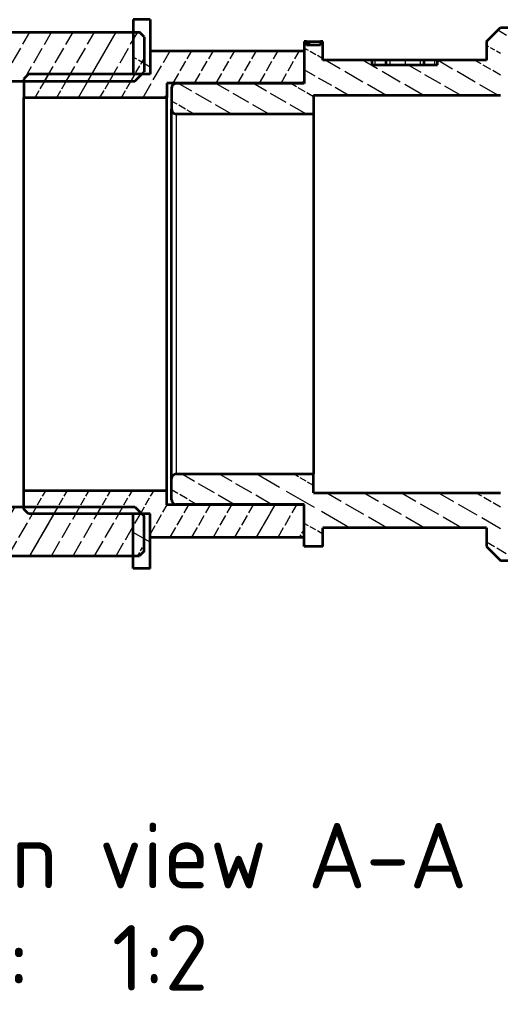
# Model space of a CAD drawing. Extents: x 23 to 417, y 3 to 294.
# Drawn here: x 345.7 to 371.4, y 98.3 to 150.2 of the extents above; entities that cross this region are included whole.
import ezdxf
from ezdxf.enums import TextEntityAlignment as Align

# ---------------------------------------------------------------- set-up
doc = ezdxf.new("R2010")
doc.units = 0
doc.linetypes.add('DASHED', pattern=[15, 12, -3])
doc.layers.get('0').update_dxf_attribs({"lineweight": 13})
doc.styles.get("Standard").update_dxf_attribs({"font": 'isocp.shx'})

# ---------------------------------------------------------------- blocks, each defined once
blk = doc.blocks.new('BLOCK4530')
at = {"color": 7, "lineweight": 13}
for s, p, p2 in [('Section view A-A', (26.01, -63.55), (99.92, -63.55)), ('Scale:', (26.01, -74.48), (53.19, -74.48)), ('  1:2', (53.19, -74.48), (72.21, -74.48))]:
    blk.add_text(s, height=7, dxfattribs=at).set_placement(p, p2, align=Align.FIT)
blk = doc.blocks.new('BLOCK4532')
at = {"color": 7, "lineweight": 35, "ltscale": 0.14625}
for p, q in [((64.18, 29.35), (64.18, 23.5)), ((65.98, 29.35), (65.98, 23.5)), ((64.18, -29.35), (64.18, -23.5)), ((65.98, -29.35), (65.98, -23.5))]:
    blk.add_line(p, q, dxfattribs=at)
at = {"color": 7, "lineweight": 35, "ltscale": 0.045}
for p, q in [((65.98, 29.35), (64.18, 29.35)), ((65.98, 23.5), (64.18, 23.5)), ((65.98, -23.5), (64.18, -23.5)), ((65.98, -29.35), (64.18, -29.35))]:
    blk.add_line(p, q, dxfattribs=at)
at = {"color": 7, "lineweight": 35, "ltscale": 0.053033}
for p, q in [((101.98, 27), (103.48, 28.5)), ((101.98, -27), (103.48, -28.5))]:
    blk.add_line(p, q, dxfattribs=at)
at = {"color": 7, "lineweight": 35}
for p, q in [((103.48, 28.5), (123.48, 28.5)), ((23.85, 28), (64.85, 28)), ((29.85, 22.75), (64.35, 22.75)), ((52.48, 0), (52.48, 21)), ((67.78, 0), (67.78, 21)), ((83.48, 21.25), (103.48, 21.25)), ((52.48, -21), (52.48, 0)), ((67.78, -21), (67.78, 0)), ((83.48, -21.25), (103.48, -21.25)), ((83.48, -21.25), (103.48, -21.25)), ((29.85, -22.75), (64.35, -22.75)), ((23.85, -28), (64.85, -28)), ((103.48, -28.5), (123.48, -28.5))]:
    blk.add_line(p, q, dxfattribs=at)
at = {"color": 7, "lineweight": 35, "ltscale": 0.017678}
for p, q in [((65.35, 27.5), (64.85, 28)), ((52.98, 23.5), (52.48, 23)), ((52.98, -23.5), (52.48, -23)), ((65.35, -27.5), (64.85, -28))]:
    blk.add_line(p, q, dxfattribs=at)
at = {"color": 7, "lineweight": 35, "ltscale": 0.09375}
for p, q in [((65.35, 27.5), (65.35, 23.75)), ((65.35, -27.5), (65.35, -23.75))]:
    blk.add_line(p, q, dxfattribs=at)
at = {"color": 7, "lineweight": 35, "ltscale": 0.006252}
for p, q in [((82.73, 27), (82.48, 27)), ((84.48, 27), (84.23, 27))]:
    blk.add_line(p, q, dxfattribs=at)
at = {"color": 7, "lineweight": 35, "ltscale": 0.11125}
for p, q in [((82.48, 27), (82.48, 22.55)), ((82.48, -27), (82.48, -22.55))]:
    blk.add_line(p, q, dxfattribs=at)
at = {"color": 7, "lineweight": 35, "ltscale": 0.01}
for p, q in [((82.73, 27), (82.73, 26.6)), ((84.23, 27), (84.23, 26.6))]:
    blk.add_line(p, q, dxfattribs=at)
at = {"color": 7, "lineweight": 35, "ltscale": 0.031154}
blk.add_line((82.99, 27), (84.23, 27), dxfattribs=at)
at = {"color": 7, "lineweight": 35, "ltscale": 0.010001}
blk.add_line((82.99, 26.6), (82.99, 27), dxfattribs=at)
at = {"color": 7, "lineweight": 35, "ltscale": 0.05002}
for p, q in [((84.48, 25), (84.48, 27)), ((84.48, -27), (84.48, -25))]:
    blk.add_line(p, q, dxfattribs=at)
at = {"color": 7, "lineweight": 35, "ltscale": 0.050022}
for p, q in [((101.98, 27), (101.98, 25)), ((101.98, -25), (101.98, -27))]:
    blk.add_line(p, q, dxfattribs=at)
at = {"color": 7, "lineweight": 35, "ltscale": 0.0625}
for p, q in [((65.98, 26), (65.98, 23.5)), ((65.98, -26), (65.98, -23.5))]:
    blk.add_line(p, q, dxfattribs=at)
at = {"color": 7, "lineweight": 35, "ltscale": 0.4125}
for p, q in [((65.98, 26), (82.48, 26)), ((65.98, -26), (82.48, -26))]:
    blk.add_line(p, q, dxfattribs=at)
at = {"color": 7, "lineweight": 35, "ltscale": 0.08625}
for p, q in [((82.48, 26), (82.48, 22.55)), ((82.48, -26), (82.48, -22.55))]:
    blk.add_line(p, q, dxfattribs=at)
at = {"color": 7, "lineweight": 35, "ltscale": 0.006343}
blk.add_line((82.73, 26.99), (82.99, 26.99), dxfattribs=at)
at = {"color": 7, "lineweight": 35, "ltscale": 0.037497}
blk.add_line((84.23, 26.6), (82.73, 26.6), dxfattribs=at)
at = {"color": 7, "lineweight": 35, "ltscale": 0.13125}
for p, q in [((89.73, 25), (84.48, 25)), ((101.98, 25), (96.73, 25))]:
    blk.add_line(p, q, dxfattribs=at)
at = {"color": 7, "lineweight": 35, "ltscale": 0.0075}
for p, q in [((90.03, 25), (89.73, 25)), ((96.73, 25), (96.43, 25))]:
    blk.add_line(p, q, dxfattribs=at)
at = {"color": 7, "lineweight": 35, "ltscale": 0.0125}
for p, q in [((89.73, 24.5), (89.73, 25)), ((91.19, 25), (91.19, 24.5)), ((95.27, 25), (95.27, 24.5)), ((96.73, 24.5), (96.73, 25))]:
    blk.add_line(p, q, dxfattribs=at)
at = {"color": 7, "lineweight": 35, "ltscale": 0.028947}
for p, q in [((91.19, 25), (90.03, 25)), ((96.43, 25), (95.27, 25))]:
    blk.add_line(p, q, dxfattribs=at)
at = {"color": 7, "lineweight": 13, "ltscale": 0.0125}
for p, q in [((90.03, 25), (90.03, 24.5)), ((91.62, 25), (91.62, 24.5)), ((93.26, 25), (93.26, 24.5)), ((94.86, 25), (94.86, 24.5)), ((96.43, 24.5), (96.43, 25))]:
    blk.add_line(p, q, dxfattribs=at)
at = {"color": 7, "lineweight": 35, "ltscale": 0.010864}
blk.add_line((91.62, 25), (91.19, 25), dxfattribs=at)
at = {"color": 7, "lineweight": 35, "ltscale": 0.040904}
blk.add_line((93.26, 25), (91.62, 25), dxfattribs=at)
at = {"color": 7, "lineweight": 35, "ltscale": 0.039903}
blk.add_line((94.86, 25), (93.26, 25), dxfattribs=at)
at = {"color": 7, "lineweight": 35, "ltscale": 0.010434}
blk.add_line((95.27, 25), (94.86, 25), dxfattribs=at)
at = {"color": 7, "lineweight": 35, "ltscale": 0.175}
blk.add_line((89.73, 24.5), (96.73, 24.5), dxfattribs=at)
at = {"color": 7, "lineweight": 35, "ltscale": 0.05}
for p, q in [((52.48, 23), (52.48, 21)), ((83.48, 21.25), (83.48, 19.25)), ((83.48, -21.25), (83.48, -19.25)), ((52.48, -23), (52.48, -21)), ((84.48, -27), (82.48, -27))]:
    blk.add_line(p, q, dxfattribs=at)
at = {"color": 7, "lineweight": 35, "ltscale": 0.325}
for p, q in [((65.98, 23.5), (52.98, 23.5)), ((65.98, -23.5), (52.98, -23.5))]:
    blk.add_line(p, q, dxfattribs=at)
at = {"color": 7, "lineweight": 35, "ltscale": 0.035355}
for p, q in [((64.35, 22.75), (65.35, 23.75)), ((64.35, -22.75), (65.35, -23.75))]:
    blk.add_line(p, q, dxfattribs=at)
at = {"color": 7, "lineweight": 35, "ltscale": 0.3675}
for p, q in [((82.48, 22.55), (67.78, 22.55)), ((82.48, 22.55), (67.78, 22.55)), ((68.78, 19.25), (83.48, 19.25)), ((68.78, -19.25), (83.48, -19.25)), ((68.78, -19.25), (83.48, -19.25)), ((82.48, -22.55), (67.78, -22.55))]:
    blk.add_line(p, q, dxfattribs=at)
at = {"color": 7, "lineweight": 35, "ltscale": 0.03875}
for p, q in [((67.78, 22.55), (67.78, 21)), ((67.78, -22.55), (67.78, -21))]:
    blk.add_line(p, q, dxfattribs=at)
at = {"color": 7, "lineweight": 35, "ltscale": 0.05625}
for p, q in [((68.28, 22), (68.28, 19.75)), ((68.28, -22), (68.28, -19.75))]:
    blk.add_line(p, q, dxfattribs=at)
at = {"color": 7, "lineweight": 35, "ltscale": 0.3425}
for p, q in [((82.48, 22.5), (68.78, 22.5)), ((82.48, -22.5), (68.78, -22.5))]:
    blk.add_line(p, q, dxfattribs=at)
at = {"color": 7, "lineweight": 35, "ltscale": 0.00125}
for p, q in [((82.48, 22.55), (82.48, 22.5)), ((82.48, -22.55), (82.48, -22.5))]:
    blk.add_line(p, q, dxfattribs=at)
at = {"color": 7, "lineweight": 35, "ltscale": 0.3825}
for p, q in [((52.48, 21), (67.78, 21)), ((52.48, -21), (67.78, -21))]:
    blk.add_line(p, q, dxfattribs=at)
at = {"color": 7, "lineweight": 35, "ltscale": 0.49375}
for p, q in [((68.28, 0), (68.28, 19.75)), ((68.28, -19.75), (68.28, 0))]:
    blk.add_line(p, q, dxfattribs=at)
at = {"color": 7, "lineweight": 13, "ltscale": 0.48125}
for p, q in [((68.78, 19.25), (68.78, 0)), ((68.78, 0), (68.78, -19.25))]:
    blk.add_line(p, q, dxfattribs=at)
at = {"color": 7, "lineweight": 35, "ltscale": 0.48125}
for p, q in [((83.48, 19.25), (83.48, 0)), ((83.48, 0), (83.48, -19.25))]:
    blk.add_line(p, q, dxfattribs=at)
at = {"color": 7, "lineweight": 35, "ltscale": 0.4375}
blk.add_line((101.98, -25), (84.48, -25), dxfattribs=at)
at = {"color": 7, "lineweight": 35}
for centre, start, end in [((68.78, 22), 90, 180), ((68.78, 19.75), 179.9996, 270.0002), ((68.78, -19.75), 90, 180), ((68.78, -22), 179.9996, 270.0002)]:
    blk.add_arc(centre, 0.5, start, end, dxfattribs=at)
blk = doc.blocks.new('BLOCK4549')
at = {"color": 7, "lineweight": 13, "ltscale": 0.051962}
blk.add_line((65.98, -26.55), (64.18, -25.51), dxfattribs=at)
blk = doc.blocks.new('BLOCK4550')
at = {"color": 7, "linetype": 'DASHED', "lineweight": 13, "ltscale": 0.051962}
blk.add_line((65.98, 24.26), (64.18, 25.3), dxfattribs=at)
blk = doc.blocks.new('BLOCK4551')
at = {"color": 7, "linetype": 'DASHED', "lineweight": 13, "ltscale": 0.002858}
blk.add_line((52.48, -21.1), (52.54, -21), dxfattribs=at)
at = {"color": 7, "linetype": 'DASHED', "lineweight": 13, "ltscale": 0.072169}
for p, q in [((53.4, -23.5), (54.85, -21)), ((55.71, -23.5), (57.16, -21)), ((58.02, -23.5), (59.47, -21)), ((60.33, -23.5), (61.78, -21)), ((62.64, -23.5), (64.09, -21)), ((64.95, -23.5), (66.4, -21))]:
    blk.add_line(p, q, dxfattribs=at)
at = {"color": 7, "linetype": 'DASHED', "lineweight": 13, "ltscale": 0.091404}
blk.add_line((65.98, -25.72), (67.81, -22.55), dxfattribs=at)
at = {"color": 7, "linetype": 'DASHED', "lineweight": 13, "ltscale": 0.099593}
for p, q in [((68.13, -26), (70.12, -22.55)), ((70.44, -26), (72.43, -22.55)), ((72.75, -26), (74.74, -22.55)), ((75.06, -26), (77.05, -22.55)), ((77.36, -26), (79.36, -22.55)), ((79.67, -26), (81.67, -22.55))]:
    blk.add_line(p, q, dxfattribs=at)
at = {"color": 7, "lineweight": 13, "ltscale": 0.099593}
blk.add_line((77.36, -26), (79.36, -22.55), dxfattribs=at)
at = {"color": 7, "linetype": 'DASHED', "lineweight": 13, "ltscale": 0.024899}
blk.add_line((81.98, -26), (82.48, -25.14), dxfattribs=at)
blk = doc.blocks.new('BLOCK4552')
at = {"color": 7, "linetype": 'DASHED', "lineweight": 13, "ltscale": 0.144338}
blk.add_line((65.24, 21), (68.13, 26), dxfattribs=at)
at = {"color": 7, "linetype": 'DASHED', "lineweight": 13, "ltscale": 0.099593}
for p, q in [((68.44, 22.55), (70.44, 26)), ((70.75, 22.55), (72.75, 26)), ((73.06, 22.55), (75.06, 26)), ((75.37, 22.55), (77.36, 26)), ((77.68, 22.55), (79.67, 26)), ((79.99, 22.55), (81.98, 26))]:
    blk.add_line(p, q, dxfattribs=at)
at = {"color": 7, "linetype": 'DASHED', "lineweight": 13, "ltscale": 0.006762}
blk.add_line((52.48, 22.9), (52.62, 23.14), dxfattribs=at)
at = {"color": 7, "linetype": 'DASHED', "lineweight": 13, "ltscale": 0.072169}
for p, q in [((53.69, 21), (55.14, 23.5)), ((56, 21), (57.45, 23.5)), ((58.31, 21), (59.76, 23.5)), ((60.62, 21), (62.07, 23.5)), ((62.93, 21), (64.37, 23.5))]:
    blk.add_line(p, q, dxfattribs=at)
at = {"color": 7, "lineweight": 13, "ltscale": 0.072169}
blk.add_line((58.31, 21), (59.76, 23.5), dxfattribs=at)
at = {"color": 7, "linetype": 'DASHED', "lineweight": 13, "ltscale": 0.009022}
blk.add_line((82.3, 22.55), (82.48, 22.86), dxfattribs=at)
at = {"color": 7, "linetype": 'DASHED', "lineweight": 13, "ltscale": 0.011587}
blk.add_line((67.55, 21), (67.78, 21.4), dxfattribs=at)
blk = doc.blocks.new('BLOCK4553')
at = {"color": 7, "linetype": 'DASHED', "lineweight": 13, "ltscale": 0.1625}
for p, q in [((74.97, -22.5), (69.34, -19.25)), ((78.97, -22.5), (73.34, -19.25))]:
    blk.add_line(p, q, dxfattribs=at)
at = {"color": 7, "linetype": 'DASHED', "lineweight": 13, "ltscale": 0.287493}
blk.add_line((87.3, -25), (77.34, -19.25), dxfattribs=at)
at = {"color": 7, "linetype": 'DASHED', "lineweight": 13, "ltscale": 0.061769}
blk.add_line((83.48, -20.49), (81.34, -19.25), dxfattribs=at)
at = {"color": 7, "linetype": 'DASHED', "lineweight": 13, "ltscale": 0.077637}
blk.add_line((70.97, -22.5), (68.28, -20.95), dxfattribs=at)
at = {"color": 7, "linetype": 'DASHED', "lineweight": 13, "ltscale": 0.187483}
blk.add_line((91.3, -25), (84.81, -21.25), dxfattribs=at)
at = {"color": 7, "linetype": 'DASHED', "lineweight": 13, "ltscale": 0.187473}
blk.add_line((95.3, -25), (88.81, -21.25), dxfattribs=at)
at = {"color": 7, "linetype": 'DASHED', "lineweight": 13, "ltscale": 0.187464}
blk.add_line((99.3, -25), (92.81, -21.25), dxfattribs=at)
at = {"color": 7, "linetype": 'DASHED', "lineweight": 13, "ltscale": 0.192709}
blk.add_line((103.48, -25.1), (96.81, -21.25), dxfattribs=at)
at = {"color": 7, "linetype": 'DASHED', "lineweight": 13, "ltscale": 0.077239}
blk.add_line((103.48, -22.79), (100.81, -21.25), dxfattribs=at)
at = {"color": 7, "linetype": 'DASHED', "lineweight": 13, "ltscale": 0.057735}
blk.add_line((84.48, -25.68), (82.48, -24.53), dxfattribs=at)
at = {"color": 7, "linetype": 'DASHED', "lineweight": 13, "ltscale": 0.008188}
blk.add_line((82.77, -27), (82.48, -26.84), dxfattribs=at)
at = {"color": 7, "linetype": 'DASHED', "lineweight": 13, "ltscale": 0.097622}
blk.add_line((105.36, -28.5), (101.98, -26.55), dxfattribs=at)
at = {"color": 7, "linetype": 'DASHED', "lineweight": 13, "ltscale": 0.125}
for p, q in [((109.36, -28.5), (105.03, -26)), ((113.36, -28.5), (109.03, -26)), ((117.36, -28.5), (113.03, -26)), ((121.36, -28.5), (117.03, -26))]:
    blk.add_line(p, q, dxfattribs=at)
at = {"color": 7, "linetype": 'DASHED', "lineweight": 13, "ltscale": 0.070679}
blk.add_line((123.48, -27.41), (121.03, -26), dxfattribs=at)
blk = doc.blocks.new('BLOCK4554')
at = {"color": 7, "linetype": 'DASHED', "lineweight": 13, "ltscale": 0.109533}
blk.add_line((106.97, 26), (103.17, 28.19), dxfattribs=at)
at = {"color": 7, "linetype": 'DASHED', "lineweight": 13, "ltscale": 0.125}
for p, q in [((110.97, 26), (106.64, 28.5)), ((114.97, 26), (110.64, 28.5)), ((118.97, 26), (114.64, 28.5)), ((122.97, 26), (118.64, 28.5))]:
    blk.add_line(p, q, dxfattribs=at)
at = {"color": 7, "lineweight": 13, "ltscale": 0.125}
blk.add_line((114.97, 26), (110.64, 28.5), dxfattribs=at)
at = {"color": 7, "linetype": 'DASHED', "lineweight": 13, "ltscale": 0.024398}
blk.add_line((123.48, 28.01), (122.64, 28.5), dxfattribs=at)
at = {"color": 7, "linetype": 'DASHED', "lineweight": 13, "ltscale": 0.057735}
blk.add_line((84.48, 25.13), (82.48, 26.28), dxfattribs=at)
at = {"color": 7, "linetype": 'DASHED', "lineweight": 13, "ltscale": 0.043301}
blk.add_line((103.48, 25.7), (101.98, 26.57), dxfattribs=at)
at = {"color": 7, "linetype": 'DASHED', "lineweight": 13, "ltscale": 0.187461}
blk.add_line((91.19, 21.25), (84.7, 25), dxfattribs=at)
at = {"color": 7, "linetype": 'DASHED', "lineweight": 13, "ltscale": 0.187492}
blk.add_line((95.19, 21.25), (88.7, 25), dxfattribs=at)
at = {"color": 7, "linetype": 'DASHED', "lineweight": 13, "ltscale": 0.186548}
blk.add_line((103.19, 21.25), (96.73, 24.98), dxfattribs=at)
at = {"color": 7, "linetype": 'DASHED', "lineweight": 13, "ltscale": 0.080338}
blk.add_line((103.48, 23.39), (100.7, 25), dxfattribs=at)
at = {"color": 7, "linetype": 'DASHED', "lineweight": 13, "ltscale": 0.13603}
blk.add_line((87.19, 21.25), (82.48, 23.97), dxfattribs=at)
at = {"color": 7, "linetype": 'DASHED', "lineweight": 13, "ltscale": 0.1625}
for p, q in [((99.19, 21.25), (93.56, 24.5)), ((74.66, 19.25), (69.03, 22.5)), ((78.66, 19.25), (73.03, 22.5)), ((82.66, 19.25), (77.03, 22.5))]:
    blk.add_line(p, q, dxfattribs=at)
at = {"color": 7, "linetype": 'DASHED', "lineweight": 13, "ltscale": 0.070808}
blk.add_line((83.48, 21.08), (81.03, 22.5), dxfattribs=at)
at = {"color": 7, "linetype": 'DASHED', "lineweight": 13, "ltscale": 0.068598}
blk.add_line((70.66, 19.25), (68.28, 20.62), dxfattribs=at)
blk = doc.blocks.new('BLOCK4559')
at = {"color": 7, "linetype": 'DASHED', "lineweight": 13, "ltscale": 0.044695}
blk.add_line((29.85, -24.3), (30.74, -22.75), dxfattribs=at)
at = {"color": 7, "lineweight": 13, "ltscale": 0.151554}
for p, q in [((30.02, -28), (33.05, -22.75)), ((53.12, -28), (56.15, -22.75))]:
    blk.add_line(p, q, dxfattribs=at)
at = {"color": 7, "linetype": 'DASHED', "lineweight": 13, "ltscale": 0.151554}
for p, q in [((30.02, -28), (33.05, -22.75)), ((32.33, -28), (35.36, -22.75)), ((34.64, -28), (37.67, -22.75)), ((36.95, -28), (39.98, -22.75)), ((39.26, -28), (42.29, -22.75)), ((41.57, -28), (44.6, -22.75)), ((43.88, -28), (46.91, -22.75)), ((46.19, -28), (49.22, -22.75)), ((48.5, -28), (51.53, -22.75)), ((50.81, -28), (53.84, -22.75)), ((53.12, -28), (56.15, -22.75)), ((55.43, -28), (58.46, -22.75)), ((57.74, -28), (60.77, -22.75)), ((60.04, -28), (63.08, -22.75))]:
    blk.add_line(p, q, dxfattribs=at)
at = {"color": 7, "linetype": 'DASHED', "lineweight": 13, "ltscale": 0.132614}
blk.add_line((62.35, -28), (65.01, -23.41), dxfattribs=at)
at = {"color": 7, "linetype": 'DASHED', "lineweight": 13, "ltscale": 0.052142}
for p, q in [((11.55, -28), (12.59, -26.19)), ((25.4, -28), (26.45, -26.19)), ((27.71, -28), (28.76, -26.19))]:
    blk.add_line(p, q, dxfattribs=at)
at = {"color": 7, "linetype": 'DASHED', "lineweight": 13, "ltscale": 0.052259}
blk.add_line((13.85, -28), (14.9, -26.19), dxfattribs=at)
at = {"color": 7, "linetype": 'DASHED', "lineweight": 13, "ltscale": 0.053405}
blk.add_line((15.88, -28.5), (16.95, -26.65), dxfattribs=at)
at = {"color": 7, "linetype": 'DASHED', "lineweight": 13, "ltscale": 0.066576}
for p, q in [((18.19, -28.5), (19.52, -26.19)), ((20.5, -28.5), (21.83, -26.19)), ((22.81, -28.5), (24.14, -26.19))]:
    blk.add_line(p, q, dxfattribs=at)
at = {"color": 7, "linetype": 'DASHED', "lineweight": 13, "ltscale": 0.034338}
blk.add_line((64.66, -28), (65.35, -26.81), dxfattribs=at)
blk = doc.blocks.new('BLOCK4560')
at = {"color": 7, "lineweight": 13, "ltscale": 0.066576}
blk.add_line((15.12, 26.19), (16.45, 28.5), dxfattribs=at)
at = {"color": 7, "linetype": 'DASHED', "lineweight": 13, "ltscale": 0.066576}
for p, q in [((15.12, 26.19), (16.45, 28.5)), ((19.74, 26.19), (21.07, 28.5))]:
    blk.add_line(p, q, dxfattribs=at)
at = {"color": 7, "linetype": 'DASHED', "lineweight": 13, "ltscale": 0.053405}
blk.add_line((17.7, 26.65), (18.76, 28.5), dxfattribs=at)
at = {"color": 7, "linetype": 'DASHED', "lineweight": 13, "ltscale": 0.065978}
blk.add_line((22.05, 26.19), (23.37, 28.48), dxfattribs=at)
at = {"color": 7, "linetype": 'DASHED', "lineweight": 13, "ltscale": 0.050631}
blk.add_line((10.53, 26.25), (11.55, 28), dxfattribs=at)
at = {"color": 7, "linetype": 'DASHED', "lineweight": 13, "ltscale": 0.05258}
blk.add_line((12.81, 26.19), (13.87, 28.02), dxfattribs=at)
at = {"color": 7, "linetype": 'DASHED', "lineweight": 13, "ltscale": 0.052142}
for p, q in [((24.36, 26.19), (25.4, 28)), ((26.67, 26.19), (27.71, 28)), ((28.98, 26.19), (30.02, 28))]:
    blk.add_line(p, q, dxfattribs=at)
at = {"color": 7, "linetype": 'DASHED', "lineweight": 13, "ltscale": 0.124081}
blk.add_line((29.85, 23.7), (32.33, 28), dxfattribs=at)
at = {"color": 7, "linetype": 'DASHED', "lineweight": 13, "ltscale": 0.151554}
for p, q in [((31.61, 22.75), (34.64, 28)), ((33.92, 22.75), (36.95, 28)), ((36.23, 22.75), (39.26, 28)), ((38.54, 22.75), (41.57, 28)), ((40.85, 22.75), (43.88, 28)), ((43.16, 22.75), (46.19, 28)), ((45.47, 22.75), (48.5, 28)), ((47.78, 22.75), (50.81, 28)), ((50.09, 22.75), (53.12, 28)), ((52.39, 22.75), (55.43, 28)), ((54.7, 22.75), (57.74, 28)), ((57.01, 22.75), (60.04, 28)), ((59.32, 22.75), (62.35, 28)), ((61.63, 22.75), (64.66, 28))]:
    blk.add_line(p, q, dxfattribs=at)
at = {"color": 7, "lineweight": 13, "ltscale": 0.151554}
for p, q in [((36.23, 22.75), (39.26, 28)), ((59.32, 22.75), (62.35, 28))]:
    blk.add_line(p, q, dxfattribs=at)
at = {"color": 7, "linetype": 'DASHED', "lineweight": 13, "ltscale": 0.070423}
blk.add_line((63.94, 22.75), (65.35, 25.19), dxfattribs=at)

msp = doc.modelspace()

# ---------------------------------------------------------------- block references
at = {"lineweight": 0, "xscale": 0.5, "yscale": 0.5, "zscale": 0.5}
for name in ['BLOCK4532', 'BLOCK4560', 'BLOCK4554', 'BLOCK4552', 'BLOCK4550', 'BLOCK4553', 'BLOCK4551', 'BLOCK4559', 'BLOCK4549', 'BLOCK4530']:
    msp.add_blockref(name, (319.7082, 135.5006), dxfattribs=at)

doc.saveas('drawing.dxf')
